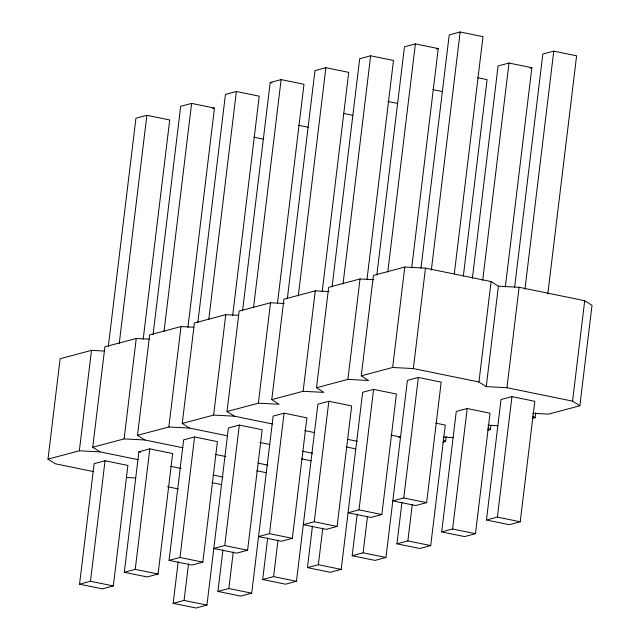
<?xml version="1.0" encoding="UTF-8"?>
<svg xmlns="http://www.w3.org/2000/svg" width="640" height="640" viewBox="0 0 640 640"><rect width="100%" height="100%" fill="white"/><g stroke="black" fill="none" stroke-linecap="round" stroke-linejoin="round"><path stroke-width="0.96" d="M93.48 471.592L55.296 463.776L47.984 459.136L60.136 358.712L91.504 350.368L104.32 351.04M47.984 459.136L79.352 450.792L91.504 350.368M138.24 459.688L100.048 451.88L92.744 447.232L104.896 346.808L136.256 338.464L149.072 339.136M79.552 584.176L94.128 463.68L105.056 460.776L127.904 465.448L113.328 585.944L102.4 588.856L79.552 584.176L90.472 581.272L113.328 585.944M108.328 346.392L135.936 118.216L146.864 115.312L169.712 119.984L143.184 339.232M90.472 581.272L105.056 460.776M119.248 343.488L146.864 115.312M92.744 447.232L124.104 438.896L136.256 338.464M182.992 447.784L144.808 439.976L137.496 435.328L149.648 334.904L181.008 326.568L193.824 327.232M124.304 572.28L138.888 451.784L149.808 448.872L172.664 453.552L158.08 574.048L147.152 576.952L124.304 572.28L135.232 569.368L158.08 574.048M153.08 334.488L180.696 106.312L191.616 103.408L214.464 108.08L187.936 327.328M135.232 569.368L149.808 448.872M164.008 331.584L191.616 103.408M137.496 435.328L168.856 426.992L181.008 326.568M227.744 435.888L189.56 428.072L182.248 423.432L194.4 323L225.768 314.664L238.584 315.336M169.056 560.376L183.64 439.88L194.568 436.976L217.416 441.648L202.832 562.144L191.912 565.048L169.056 560.376L179.984 557.472L202.832 562.144M197.832 322.584L225.448 94.416L236.368 91.504L259.224 96.184L232.688 315.432M247.592 550.24L224.736 545.568L213.816 548.472L236.664 553.144L247.592 550.24L262.168 429.744L239.32 425.072L228.4 427.976L206.936 605.096L196.016 608L173.168 603.328L178.184 561.84M179.984 557.472L194.568 436.976M208.76 319.68L236.368 91.504M173.168 603.328L184.088 600.424L188.512 563.88M182.248 423.432L213.616 415.088L225.768 314.664M272.408 423.968L234.312 416.176L227.008 411.528L239.16 311.104L270.52 302.76L284.32 303.488M242.56 310.76L270.2 82.512L281.128 79.608L303.976 84.28L277.448 303.528M292.344 538.344L269.496 533.664L258.568 536.576L281.424 541.248L292.344 538.344L306.928 417.848L284.072 413.168L273.152 416.08L251.696 593.192L240.768 596.096L217.92 591.424L222.936 549.944M224.736 545.568L239.32 425.072M253.512 307.784L281.128 79.608M217.92 591.424L228.84 588.52L233.264 551.976M227.008 411.528L258.368 403.192L270.52 302.76M258.368 403.192L279.072 404.272L271.76 399.624L283.912 299.2L315.28 290.864L329.08 291.584M287.312 298.856L314.96 70.608L325.88 67.704L348.736 72.376L322.2 291.624M337.096 526.44L314.248 521.768L303.328 524.672L326.176 529.344L337.096 526.44L351.68 405.944L328.832 401.272L317.904 404.176L296.448 581.288L285.528 584.2L262.672 579.52L267.696 538.04M269.496 533.664L284.072 413.168M298.272 295.88L325.88 67.704M262.672 579.52L273.6 576.616L278.024 540.072M271.76 399.624L303.12 391.288L315.28 290.864M303.12 391.288L323.824 392.368L316.512 387.728L328.664 287.296L360.032 278.96L373.832 279.68M332.064 286.96L359.712 58.712L370.64 55.8L393.488 60.48L366.952 279.72M381.856 514.536L359 509.864L348.08 512.768L370.928 517.44L381.856 514.536L396.432 394.04L373.584 389.368L362.664 392.272L341.2 569.392L330.28 572.296L307.432 567.624L312.448 526.136M314.248 521.768L328.832 401.272M343.024 283.976L370.64 55.8M307.432 567.624L318.352 564.72L322.776 528.176M316.512 387.728L347.88 379.384L360.032 278.96M347.88 379.384L368.576 380.472L361.272 375.824L373.424 275.4L404.784 267.056L425.488 268.144L491.088 281.56L498.4 286.208L519.104 287.288L584.704 300.704L592.016 305.352L579.864 405.776L548.496 414.12L532.728 413.296M376.824 275.056L404.464 46.808L415.392 43.904L438.24 48.576L411.712 267.824M426.608 502.64L403.76 497.96L392.832 500.872L415.688 505.544L426.608 502.64L441.192 382.144L418.344 377.464L407.416 380.368L385.96 557.488L375.032 560.392L352.184 555.72L357.2 514.24M359 509.864L373.584 389.368M387.776 272.08L415.392 43.904M352.184 555.72L363.112 552.816L367.528 516.272M361.272 375.824L392.632 367.48L404.784 267.056M420.976 268.112L449.224 34.904L460.144 32L483 36.672L454.304 273.776M579.864 405.776L572.552 401.136L506.952 387.712L486.248 386.632L478.936 381.984L413.336 368.568L425.488 268.144M435.776 423.144L445.296 425.088L430.712 545.584L419.792 548.496L396.936 543.816L401.96 502.336M403.76 497.96L418.344 377.464M431.336 270.096L460.144 32M396.936 543.816L407.864 540.912L412.288 504.368M463.328 276.056L487.104 79.624L477.584 77.68M442.744 442.24L445.6 441.48L446.192 436.56M441.696 531.92L456.272 411.424L467.2 408.52L490.048 413.192L475.472 533.688L464.544 536.592L441.696 531.92L452.616 529.016L475.472 533.688M472.392 278.256L498.08 65.952L509.008 63.048L531.856 67.72L505.328 286.968M452.616 529.016L467.2 408.52M482.712 280.312L509.008 63.048M478.936 381.984L491.088 281.56M486.248 386.632L498.4 286.208M487.504 430.344L490.352 429.584L490.832 425.64M486.448 520.016L501.032 399.52L511.952 396.616L534.808 401.288L520.224 521.784L509.296 524.688L486.448 520.016L497.376 517.112L520.224 521.784M514.624 287.192L542.832 54.056L553.76 51.144L576.608 55.824L547.8 293.92M506.952 387.712L519.104 287.288M497.376 517.112L511.952 396.616M524.944 289.24L553.76 51.144M532.256 418.44L535.104 417.68L535.704 412.76M572.552 401.136L584.704 300.704M212.648 108.568L214.464 108.08M436.424 49.056L438.24 48.576M530.032 68.208L531.856 67.72M398.72 437.48L400.544 436.992L391.016 435.048M392.632 367.48L413.336 368.568M487.968 425.192L497.832 425.712M213.616 415.088L234.312 416.176M443.216 437.096L453.072 437.616M168.856 426.992L189.56 428.072M124.104 438.896L144.808 439.976M79.352 450.792L100.048 451.88M126.816 477.504L135.688 477.976M432.824 89.576L442.344 91.528M388.072 101.48L397.592 103.424M270.2 82.512L272.104 82.904M343.312 113.384L352.84 115.328M298.56 125.28L308.08 127.232M253.808 137.184L263.328 139.128M304.64 430.56L314.408 432.56M347.624 439.352L357.392 441.344M346.264 446.944L355.784 448.896M259.992 442.48L269.648 444.456M302.76 451.232L312.552 453.232M301.512 458.848L311.032 460.792M215.24 454.384L225.864 456.56M258 463.128L267.792 465.136M256.752 470.752L266.272 472.696M138.888 451.784L140.792 452.168M170.48 466.288L181.104 468.456M213.248 475.032L223.04 477.032M212 482.648L221.52 484.6M167.512 486.736L178.288 488.936M407.864 540.912L430.712 545.584M363.112 552.816L385.96 557.488M318.352 564.72L341.2 569.392M273.6 576.616L296.448 581.288M228.84 588.52L251.696 593.192M184.088 600.424L206.936 605.096M532.672 416.136L535.104 417.68M487.912 428.032L490.352 429.584M443.16 439.936L445.6 441.48"/></g></svg>
